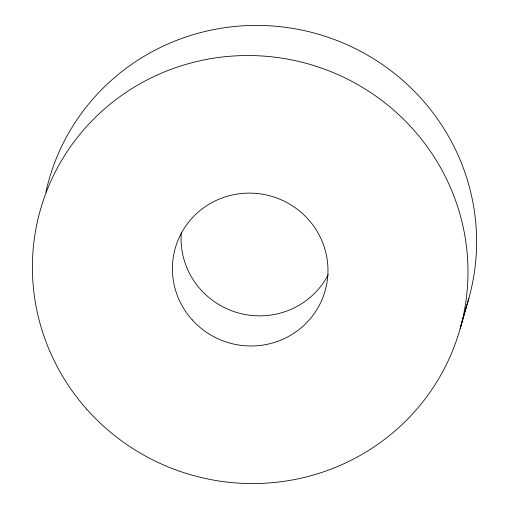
<?xml version="1.0" encoding="UTF-8"?>
<svg xmlns="http://www.w3.org/2000/svg" width="509" height="509" viewBox="0 0 509 509"><rect width="100%" height="100%" fill="white"/><g stroke="black" fill="none" stroke-linecap="round" stroke-linejoin="round"><path stroke-width="0.76" d="M466.689 305.667L460.2 328.477L468.84 298.363M328.229 274.675A77.902 76.312 16 0 1 237.964 312.838A77.902 76.312 16 0 1 181.255 232.906M45.874 192.23A218.132 213.672 16 0 1 316.127 33.581A218.132 213.672 16 0 1 465.481 309.192M192.167 319.83A77.902 76.312 16 0 0 324.061 294.259A77.902 76.312 16 0 0 234.331 194.553A77.902 76.312 16 0 0 192.167 319.83M86.816 409.312A218.132 213.672 16 0 0 456.605 340.025A218.132 213.672 16 0 0 207.138 59.305A218.132 213.672 16 0 0 86.816 409.312"/></g></svg>
